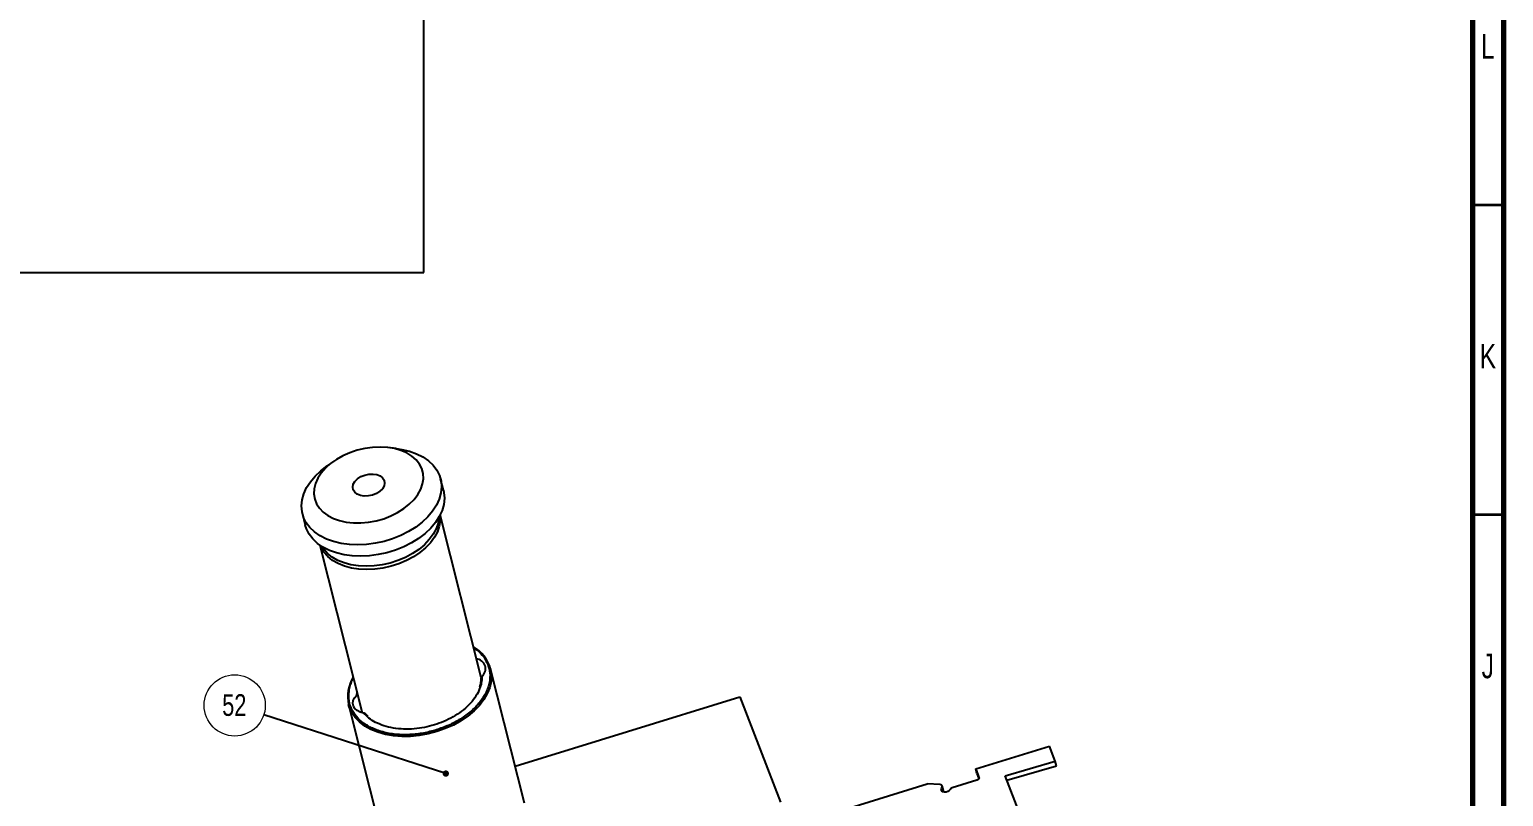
# Model space of a CAD drawing. Header units: millimetres. Extents: x 4 to 895, y 5 to 1495.
# Drawn here: x 657 to 895, y 404.5 to 528.3 of the extents above; entities that cross this region are included whole.
import ezdxf

# ---------------------------------------------------------------- set-up
doc = ezdxf.new("R2010")
doc.units = ezdxf.units.MM
doc.styles.add('SLDTEXTSTYLE0', font='TXT', dxfattribs={"width": 0.75})
doc.dimstyles.new('SLDDIMSTYLE1', dxfattribs={"dimtxt": 0.18, "dimasz": 1.016, "dimexe": 0, "dimexo": 0.0625, "dimgap": 0, "dimtad": 0, "dimtih": 1, "dimtoh": 1, "dimdec": 0, "dimrnd": 1e-09, "dimzin": 0, "dimdsep": 46, "dimtxsty": 'Standard', "dimblk1": 'DOT', "dimblk2": 'DOT', "dimsah": 1, "dimcen": 0.09, "dimadec": 0, "dimazin": 0, "dimtfac": 1.016, "dimtdec": 0, "dimtofl": 0, "dimtmove": 0, "dimatfit": 3, "dimldrblk": 'DOT', "dimfxl": 1, "dimfrac": 2, "dimtolj": 1, "dimtzin": 0, "dimarcsym": 0})

# ---------------------------------------------------------------- blocks, each defined once
blk = doc.blocks.new('SW_NOTE_38')
at = {"color": 0, "linetype": 'Continuous', "lineweight": 0}
blk.add_circle((-4.7, 1.52), 4.94, dxfattribs=at)
at = {"color": 0, "linetype": 'Continuous', "lineweight": 0, "insert": (-4.77, 3.33), "char_height": 3.5, "attachment_point": 2, "style": 'SLDTEXTSTYLE0'}
blk.add_mtext('52', dxfattribs=at)
blk = doc.blocks.new('_Dot')
at = {"color": 0, "linetype": 'ByBlock', "lineweight": -2}
blk.add_line((-0.5, 0), (-1, 0), dxfattribs=at)
at = {"color": 0, "linetype": 'ByBlock', "const_width": 0.5}
blk.add_lwpolyline([(-0.25, 0, 1), (0.25, 0, 1)], format="xyb", close=True, dxfattribs=at)

msp = doc.modelspace()

# ---------------------------------------------------------------- linework, layer by layer
at = {"color": 7, "linetype": 'Continuous', "lineweight": 70}
for p, q in [((895, 1495), (895, 5)), ((890, 1490), (890, 10))]:
    msp.add_line(p, q, dxfattribs=at)
at = {"color": 7, "linetype": 'Continuous', "lineweight": 25}
for p, q in [((720.694, 489.057), (720.694, 609.057)), ((160.694, 489.057), (720.694, 489.057)), ((716.183, 460.679), (714.861, 460.829)), ((706.166, 458.634), (705.073, 457.874)), ((723.84, 453.926), (723.377, 455.758)), ((701.077, 450.128), (701.539, 448.297)), ((729.924, 423.696), (723.296, 449.952)), ((703.904, 445.057), (710.728, 418.025)), ((728.711, 428.501), (729.231, 428.173)), ((736.909, 403.432), (731.435, 425.116)), ((708.529, 419.333), (714.002, 397.649)), ((735.408, 409.378), (771.713, 420.584)), ((771.713, 420.584), (778.272, 403.581)), ((711.66, 417.437), (711.225, 417.884)), ((809.774, 408.961), (821.696, 412.641)), ((822.633, 410.211), (821.696, 412.641)), ((814.548, 407.859), (822.633, 410.211)), ((814.821, 407.152), (822.818, 409.478)), ((822.818, 409.478), (822.633, 410.211)), ((809.948, 407.126), (805.991, 405.905)), ((809.774, 408.961), (810.306, 407.58)), ((809.958, 408.228), (809.774, 408.961)), ((809.958, 408.228), (810.287, 407.376)), ((819.176, 395.892), (814.548, 407.859)), ((774.326, 398.02), (801.925, 406.538)), ((804.029, 406.423), (801.925, 406.538)), ((804.238, 405.741), (804.365, 406.057)), ((804.365, 406.057), (804.55, 405.325)), ((804.562, 405.473), (804.377, 406.206)), ((804.514, 405.237), (804.55, 405.325))]:
    msp.add_line(p, q, dxfattribs=at)
at = {"color": 7, "linetype": 'Continuous', "lineweight": 35}
for p, q in [((890, 500), (895, 500)), ((890, 450), (895, 450))]:
    msp.add_line(p, q, dxfattribs=at)
at = {"color": 8, "linetype": 'Continuous', "lineweight": 25}
for p, q in [((709.836, 420.864), (709.884, 421.367)), ((711.518, 417.434), (710.948, 417.98)), ((810.306, 407.58), (810.319, 407.529)), ((804.238, 405.741), (804.342, 405.332))]:
    msp.add_line(p, q, dxfattribs=at)
at = {"color": 7, "linetype": 'Continuous', "lineweight": 25, "flags": 128}
for points in [[(720.349, 457.424), (719.969, 458.167), (719.429, 458.844), (718.74, 459.442), (717.915, 459.949), (716.971, 460.355), (715.925, 460.652), (714.798, 460.836), (713.613, 460.901), (712.391, 460.847), (711.157, 460.674), (709.935, 460.387), (708.748, 459.991), (707.62, 459.493), (706.573, 458.904), (705.627, 458.234), (704.801, 457.496), (704.11, 456.706), (703.568, 455.878), (703.185, 455.028), (702.969, 454.174), (702.925, 453.331), (703.053, 452.517), (703.35, 451.746), (703.811, 451.034), (704.427, 450.396), (705.186, 449.842), (706.073, 449.384), (707.07, 449.031), (708.159, 448.791), (709.318, 448.666), (710.525, 448.66), (711.756, 448.774), (712.987, 449.004), (714.194, 449.347), (715.354, 449.795), (716.444, 450.34), (717.443, 450.971), (718.332, 451.677), (719.092, 452.442), (719.71, 453.254), (720.174, 454.094), (720.474, 454.948), (720.604, 455.799), (720.562, 456.629), (720.349, 457.424)], [(716.183, 460.679), (717.121, 460.539), (718.359, 460.243), (719.501, 459.831), (720.527, 459.31), (721.423, 458.689), (722.174, 457.977), (722.768, 457.186), (723.196, 456.329)], [(723.196, 456.329), (723.451, 455.417), (723.528, 454.467), (723.428, 453.493), (723.151, 452.51), (722.701, 451.533), (722.087, 450.579), (721.317, 449.663), (720.403, 448.798), (719.361, 447.998), (718.206, 447.277), (716.957, 446.644), (715.633, 446.111), (714.256, 445.686), (712.846, 445.376), (711.427, 445.184), (710.021, 445.115), (708.649, 445.17), (707.333, 445.347), (706.095, 445.644), (704.954, 446.056), (703.927, 446.576), (703.031, 447.197), (702.28, 447.909), (701.686, 448.7), (701.258, 449.558), (701.004, 450.469), (700.926, 451.419), (701.026, 452.394), (701.303, 453.377), (701.753, 454.353), (702.367, 455.307), (703.137, 456.224), (704.051, 457.088), (705.073, 457.874)], [(714.269, 455.547), (714.344, 455.104), (714.244, 454.638), (713.975, 454.182), (713.555, 453.766), (713.013, 453.418), (712.386, 453.163), (711.717, 453.018), (711.051, 452.993), (710.434, 453.089), (709.907, 453.3), (709.507, 453.611), (709.261, 454.002), (709.186, 454.445), (709.286, 454.911), (709.555, 455.367), (709.975, 455.783), (710.516, 456.131), (711.143, 456.386), (711.812, 456.531), (712.478, 456.556), (713.096, 456.46), (713.622, 456.249), (714.022, 455.938), (714.269, 455.547)], [(723.84, 453.926), (723.913, 453.586), (723.991, 452.636), (723.89, 451.661), (723.613, 450.678), (723.164, 449.702), (722.549, 448.748), (721.779, 447.831), (720.866, 446.966), (719.823, 446.167), (718.669, 445.445), (717.419, 444.813), (716.096, 444.28), (714.718, 443.855), (713.309, 443.544), (711.89, 443.353), (710.483, 443.284), (709.111, 443.338), (707.796, 443.515), (706.558, 443.812), (705.416, 444.224), (704.389, 444.745), (703.493, 445.366), (702.742, 446.077), (702.148, 446.868), (701.721, 447.726), (701.539, 448.297)], [(710.948, 417.98), (710.381, 418.132), (709.903, 418.376), (709.54, 418.7), (709.31, 419.088), (709.224, 419.521), (709.286, 419.977), (709.493, 420.432), (709.836, 420.864)], [(810.306, 407.58), (810.32, 407.517), (810.315, 407.451), (810.292, 407.384), (810.25, 407.32), (810.193, 407.259), (810.121, 407.205), (810.039, 407.16), (809.948, 407.126)], [(804.365, 406.057), (804.382, 406.124), (804.381, 406.189), (804.361, 406.25), (804.323, 406.305), (804.268, 406.351), (804.199, 406.387), (804.118, 406.411), (804.029, 406.423)], [(805.645, 405.64), (805.504, 405.453), (805.28, 405.303), (805.008, 405.213), (804.726, 405.194), (804.477, 405.251), (804.297, 405.374), (804.214, 405.546), (804.238, 405.741)]]:
    msp.add_lwpolyline(points, dxfattribs=at)
at = {"color": 8, "linetype": 'Continuous', "lineweight": 25, "flags": 128}
for points in [[(723.277, 449.916), (723.309, 449.046), (723.168, 448.141), (722.855, 447.232), (722.374, 446.336), (721.735, 445.469), (720.948, 444.645), (720.029, 443.881), (718.992, 443.189), (717.858, 442.582), (716.645, 442.07), (715.377, 441.663), (714.074, 441.368), (712.762, 441.191), (711.462, 441.133), (710.198, 441.198), (708.993, 441.382), (707.869, 441.684), (706.845, 442.097), (705.939, 442.615), (705.168, 443.228), (704.545, 443.924), (704.083, 444.693), (703.938, 445.034)], [(723.111, 449.607), (723.106, 449.511), (722.966, 448.613), (722.655, 447.712), (722.179, 446.824), (721.545, 445.964), (720.765, 445.148), (719.853, 444.39), (718.826, 443.703), (717.701, 443.101), (716.499, 442.594), (715.241, 442.191), (713.95, 441.898), (712.648, 441.722), (711.36, 441.665), (710.107, 441.729), (708.912, 441.912), (707.797, 442.211), (706.782, 442.621), (705.884, 443.134), (705.119, 443.742), (704.502, 444.432), (704.231, 444.841)], [(731.435, 425.114), (731.459, 425.018), (731.586, 424.07), (731.538, 423.095), (731.314, 422.106), (730.919, 421.118), (730.358, 420.148), (729.639, 419.209), (728.774, 418.316), (727.776, 417.482), (726.66, 416.72), (725.442, 416.042), (724.142, 415.457), (722.779, 414.974)], [(722.779, 414.974), (721.373, 414.602), (719.946, 414.345), (718.52, 414.208), (717.116, 414.192), (715.755, 414.298), (714.458, 414.524), (713.245, 414.867), (712.135, 415.321), (711.143, 415.88), (710.285, 416.535), (709.574, 417.276), (709.021, 418.093), (708.634, 418.972), (708.528, 419.334)]]:
    msp.add_lwpolyline(points, dxfattribs=at)
at = {"color": 7, "linetype": 'Continuous', "lineweight": 25}
for centre, radius, start, end in [((725.681, 423.485), 5.981, 15.80625, 60.0178), ((729.027, 425.114), 1.608, 309.70375, 85.19995), ((714.378, 420.627), 5.991, 148.35757, 192.46179), ((804.334, 405.418), 0.235, 336.69403, 13.60382), ((806.13, 405.364), 0.558, 104.34296, 150.41518)]:
    msp.add_arc(centre, radius, start, end, dxfattribs=at)
at = {"color": 8, "linetype": 'Continuous', "lineweight": 25}
for points, knots in [([(729.231, 428.173), (729.632, 427.806), (730.41, 427.094), (730.821, 426.216), (731.021, 425.789)], [0, 0, 0, 0, 0.5145394, 1, 1, 1, 1]), ([(730.054, 423.877), (730.047, 423.511), (730.037, 422.961), (729.832, 422.404), (729.764, 422.218)], [0, 0, 0, 0, 0.6672864, 1, 1, 1, 1]), ([(722.694, 415.244), (722.01, 415.058), (720.6, 414.676), (718.768, 414.479), (717.287, 414.456), (715.795, 414.544), (714.015, 414.861), (712.136, 415.556), (710.616, 416.516), (709.508, 417.661), (708.811, 418.933), (708.466, 420.32), (708.577, 421.305), (708.634, 421.812)], [0, 0, 0, 0, 0.09397697, 0.19358313, 0.24552915, 0.2974635, 0.40341234, 0.50936118, 0.61310836, 0.71271451, 0.80669149, 0.90066846, 1, 1, 1, 1])]:
    msp.add_open_spline(points, degree=3, knots=knots, dxfattribs=at)
at = {"color": 7, "linetype": 'Continuous', "lineweight": 25}
for points, knots in [([(731.021, 425.789), (731.153, 425.344), (731.424, 424.426), (731.337, 423.17), (731.064, 422.127), (730.626, 421.054), (729.791, 419.73), (728.377, 418.256), (726.645, 416.986), (724.734, 415.952), (723.361, 415.475), (722.694, 415.244)], [0, 0, 0, 0, 0.1164968, 0.2399717, 0.3043656, 0.3687451, 0.5000826, 0.6314201, 0.7600283, 0.8835032, 1, 1, 1, 1]), ([(730.054, 423.877), (730.022, 423.842), (729.973, 423.787), (729.921, 423.695), (729.897, 423.631), (729.889, 423.582), (729.893, 423.558), (729.895, 423.548)], [0, 0, 0, 0, 0.3963619, 0.608061, 0.7750515, 0.9037934, 1, 1, 1, 1]), ([(708.634, 421.812), (708.634, 421.813), (708.648, 422.077), (708.856, 422.614), (709.043, 423.227), (709.263, 423.56), (709.312, 423.635)], [0, 0, 0, 0, 0.0023029, 0.4379269, 0.873453, 1, 1, 1, 1]), ([(729.764, 422.218), (729.705, 422.016), (729.528, 421.414), (728.927, 420.422), (727.991, 419.288), (726.8, 418.246), (725.43, 417.341), (723.945, 416.601), (722.391, 416.03), (720.774, 415.622), (719.095, 415.386), (717.391, 415.342), (715.739, 415.507), (714.207, 415.876), (712.884, 416.438), (711.983, 416.969), (711.608, 417.345), (711.518, 417.434)], [0, 0, 0, 0, 0.0371556, 0.1104393, 0.1848256, 0.2592119, 0.3324956, 0.4036691, 0.471895, 0.5401209, 0.6112944, 0.6845781, 0.7589644, 0.8333507, 0.9066344, 0.9778079, 1, 1, 1, 1]), ([(729.88, 423.629), (729.878, 423.389), (729.873, 422.901), (729.719, 422.404), (729.641, 422.152)], [0, 0, 0, 0, 0.4925322, 1, 1, 1, 1]), ([(709.836, 420.864), (709.869, 420.895), (709.92, 420.94), (709.972, 420.95), (709.989, 420.953)], [0, 0, 0, 0, 0.6733218, 1, 1, 1, 1]), ([(711.185, 417.891), (711.175, 417.898), (711.137, 417.926), (711.052, 417.958), (710.984, 417.973), (710.948, 417.98)], [0, 0, 0, 0, 0.1397423, 0.548723, 1, 1, 1, 1])]:
    msp.add_open_spline(points, degree=3, knots=knots, dxfattribs=at)

# ---------------------------------------------------------------- block references
at = {"color": 7, "linetype": 'Continuous', "lineweight": 0}
msp.add_blockref('SW_NOTE_38', (694.839, 417.687), dxfattribs=at)

# ---------------------------------------------------------------- texts
at = {"color": 7, "linetype": 'Continuous', "lineweight": 0, "char_height": 3.969, "attachment_point": 2, "style": 'SLDTEXTSTYLE0'}
for s, insert in [('L', (892.455, 527.56)), ('K', (892.489, 477.56)), ('J', (892.465, 427.56))]:
    msp.add_mtext(s, dxfattribs=dict(at, insert=insert))

# ---------------------------------------------------------------- leaders
at = {"color": 7, "linetype": 'Continuous', "lineweight": 0}
msp.add_leader([(724.221, 408.204), (694.839, 417.687)], dimstyle='SLDDIMSTYLE1', dxfattribs=at)

doc.saveas('drawing.dxf')
